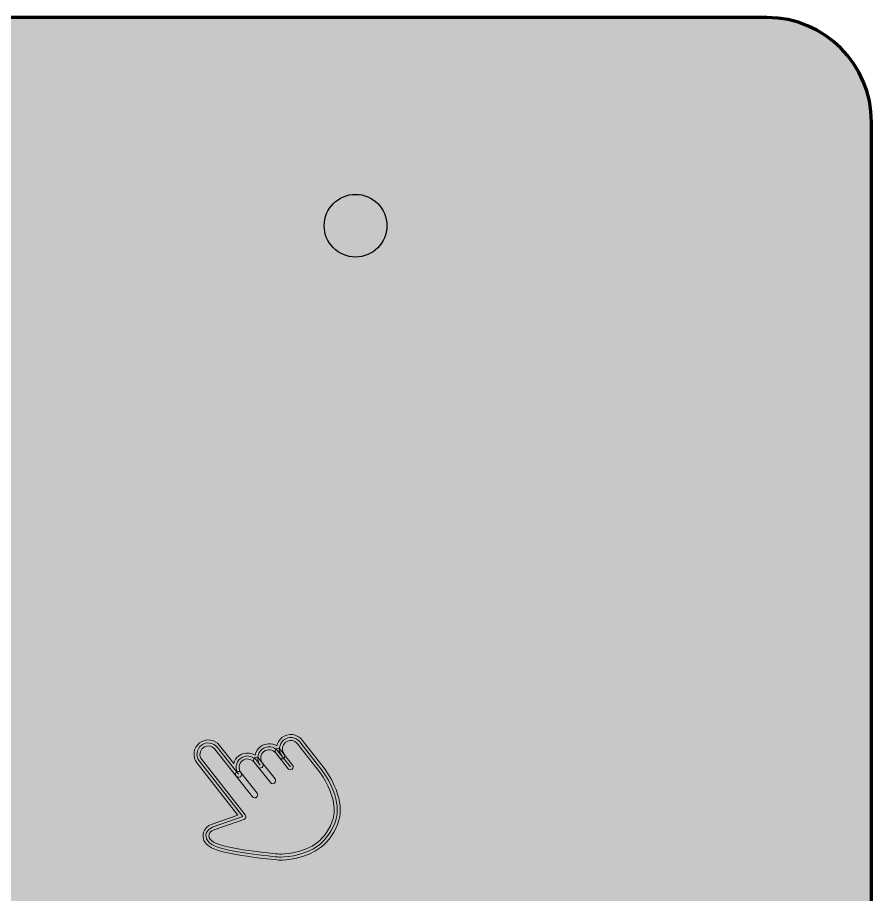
# Model space of a CAD drawing. Header units: millimetres. Extents: x -47 to 179, y -105 to -20.
# Drawn here: x 138.52 to 179.39, y -62.43 to -20.47 of the extents above; entities that cross this region are included whole.
import ezdxf

# ---------------------------------------------------------------- set-up
doc = ezdxf.new("R2010")
doc.units = ezdxf.units.MM
doc.header["$MEASUREMENT"] = 0
for name, color, linetype, lineweight in [('FUSTELLA', 7, 'Continuous', 0), ('Sfondo', 7, 'Continuous', 0), ('Simboli', 7, 'Continuous', 0)]:
    doc.layers.add(name, color=color, linetype=linetype, lineweight=lineweight)

# ---------------------------------------------------------------- blocks, each defined once
blk = doc.blocks.new('Block_5')
at = {"layer": 'Simboli', "true_color": 0x000000, "transparency": 33554687}
h = blk.add_hatch(color=18, dxfattribs=at)
h.dxf.hatch_style = 2
edge = h.paths.add_edge_path()
edge.add_spline(control_points=[(147.654, -55.324), (147.567, -55.324), (147.48, -55.351), (147.406, -55.409), (147.322, -55.475), (147.269, -55.57), (147.257, -55.677), (147.244, -55.784), (147.273, -55.888), (147.339, -55.972), (147.339, -55.972), (149.419, -58.618), (149.419, -58.618), (149.448, -58.655), (149.457, -58.703), (149.444, -58.747), (149.431, -58.791), (149.397, -58.827), (149.353, -58.841), (149.353, -58.841), (147.932, -59.332), (147.932, -59.332), (147.89, -59.347), (147.766, -59.407), (147.718, -59.492), (147.696, -59.53), (147.665, -59.607), (147.697, -59.701), (147.735, -59.813), (147.85, -59.911), (148.03, -59.987), (148.8, -60.308), (151.064, -60.501), (151.087, -60.503), (151.088, -60.503), (151.088, -60.503), (151.091, -60.503), (151.16, -60.503), (152.196, -60.497), (152.898, -59.925), (153.164, -59.707), (153.496, -59.295), (153.627, -58.791), (153.635, -58.766), (153.938, -57.925), (152.977, -56.565), (152.977, -56.565), (151.918, -55.218), (151.918, -55.218), (151.781, -55.044), (151.527, -55.014), (151.355, -55.151), (151.181, -55.288), (151.151, -55.539), (151.286, -55.713), (151.286, -55.713), (151.287, -55.714), (151.287, -55.714), (151.336, -55.776), (151.325, -55.866), (151.263, -55.915), (151.201, -55.963), (151.112, -55.952), (151.063, -55.891), (151.063, -55.891), (151.063, -55.891), (151.063, -55.891), (151.063, -55.891), (150.881, -55.659), (150.881, -55.659), (150.744, -55.486), (150.491, -55.454), (150.318, -55.592), (150.234, -55.657), (150.181, -55.753), (150.168, -55.859), (150.155, -55.966), (150.184, -56.071), (150.25, -56.155), (150.299, -56.217), (150.288, -56.307), (150.226, -56.355), (150.164, -56.404), (150.075, -56.393), (150.026, -56.331), (150.026, -56.331), (149.844, -56.1), (149.844, -56.1), (149.778, -56.016), (149.683, -55.963), (149.576, -55.951), (149.471, -55.937), (149.365, -55.967), (149.281, -56.033), (149.107, -56.169), (149.076, -56.422), (149.213, -56.596), (149.262, -56.658), (149.251, -56.748), (149.189, -56.797), (149.127, -56.845), (149.037, -56.834), (148.988, -56.773), (148.988, -56.773), (148.988, -56.772), (148.988, -56.772), (148.988, -56.772), (148.988, -56.772), (148.988, -56.772), (148.988, -56.772), (147.97, -55.476), (147.97, -55.476), (147.89, -55.376), (147.773, -55.324), (147.654, -55.324)], knot_values=[0, 0, 0, 0, 1, 1, 1, 2, 2, 2, 3, 3, 3, 4, 4, 4, 5, 5, 5, 6, 6, 6, 7, 7, 7, 8, 8, 8, 9, 9, 9, 10, 10, 10, 11, 11, 11, 12, 12, 12, 13, 13, 13, 14, 14, 14, 15, 15, 15, 16, 16, 16, 17, 17, 17, 18, 18, 18, 19, 19, 19, 20, 20, 20, 21, 21, 21, 22, 22, 22, 23, 23, 23, 24, 24, 24, 25, 25, 25, 26, 26, 26, 27, 27, 27, 28, 28, 28, 29, 29, 29, 30, 30, 30, 31, 31, 31, 32, 32, 32, 33, 33, 33, 34, 34, 34, 35, 35, 35, 36, 36, 36, 37, 37, 37, 38, 38, 38, 38], degree=3, periodic=0)
edge = h.paths.add_edge_path()
edge.add_spline(control_points=[(151.096, -60.788), (151.084, -60.788), (151.076, -60.788), (151.072, -60.788), (150.969, -60.78), (148.731, -60.589), (147.92, -60.25), (147.594, -60.114), (147.472, -59.927), (147.426, -59.793), (147.376, -59.645), (147.392, -59.488), (147.47, -59.351), (147.579, -59.159), (147.812, -59.072), (147.838, -59.062), (147.838, -59.062), (149.07, -58.637), (149.07, -58.637), (149.07, -58.637), (147.114, -56.149), (147.114, -56.149), (146.88, -55.851), (146.932, -55.418), (147.23, -55.184), (147.527, -54.95), (147.96, -55.002), (148.194, -55.3), (148.194, -55.3), (148.869, -56.158), (148.869, -56.158), (148.908, -56.02), (148.99, -55.898), (149.104, -55.808), (149.248, -55.695), (149.426, -55.645), (149.61, -55.667), (149.713, -55.679), (149.809, -55.714), (149.894, -55.767), (149.926, -55.608), (150.013, -55.468), (150.141, -55.367), (150.376, -55.183), (150.692, -55.176), (150.931, -55.325), (150.963, -55.173), (151.046, -55.03), (151.178, -54.926), (151.322, -54.814), (151.5, -54.762), (151.684, -54.785), (151.866, -54.807), (152.029, -54.898), (152.142, -55.042), (152.142, -55.042), (153.204, -56.391), (153.204, -56.391), (153.205, -56.394), (153.207, -56.395), (153.208, -56.397), (154.27, -57.897), (153.914, -58.84), (153.898, -58.879), (153.755, -59.434), (153.38, -59.9), (153.078, -60.146), (152.323, -60.761), (151.273, -60.788), (151.096, -60.788)], knot_values=[0, 0, 0, 0, 1, 1, 1, 2, 2, 2, 3, 3, 3, 4, 4, 4, 5, 5, 5, 6, 6, 6, 7, 7, 7, 8, 8, 8, 9, 9, 9, 10, 10, 10, 11, 11, 11, 12, 12, 12, 13, 13, 13, 14, 14, 14, 15, 15, 15, 16, 16, 16, 17, 17, 17, 18, 18, 18, 19, 19, 19, 20, 20, 20, 21, 21, 21, 22, 22, 22, 23, 23, 23, 23], degree=3, periodic=0)
at = {"layer": 'Simboli', "true_color": 0xc8c8c8, "transparency": 33554687}
h = blk.add_hatch(color=9, dxfattribs=at)
h.dxf.hatch_style = 2
edge = h.paths.add_edge_path()
edge.add_spline(control_points=[(153.091, -56.48), (153.091, -56.48), (152.03, -55.13), (152.03, -55.13), (151.845, -54.895), (151.501, -54.854), (151.266, -55.039), (151.031, -55.223), (150.99, -55.567), (151.175, -55.802), (151.175, -55.802), (150.993, -55.571), (150.993, -55.571), (150.808, -55.336), (150.464, -55.295), (150.229, -55.479), (149.994, -55.664), (149.953, -56.008), (150.138, -56.243), (150.138, -56.243), (149.956, -56.012), (149.956, -56.012), (149.771, -55.777), (149.427, -55.736), (149.192, -55.92), (148.957, -56.105), (148.916, -56.449), (149.101, -56.684), (149.101, -56.684), (148.082, -55.388), (148.082, -55.388), (147.897, -55.153), (147.553, -55.112), (147.318, -55.297), (147.318, -55.297), (147.318, -55.297), (147.318, -55.297), (147.083, -55.482), (147.042, -55.825), (147.227, -56.061), (147.227, -56.061), (149.307, -58.706), (149.307, -58.706), (149.307, -58.706), (147.886, -59.197), (147.886, -59.197), (147.886, -59.197), (147.68, -59.27), (147.594, -59.421), (147.481, -59.62), (147.521, -59.929), (147.975, -60.119), (148.774, -60.452), (151.075, -60.645), (151.075, -60.645), (151.075, -60.645), (152.211, -60.669), (152.988, -60.035), (153.29, -59.789), (153.631, -59.344), (153.765, -58.826), (153.765, -58.826), (154.121, -57.933), (153.091, -56.48)], knot_values=[0, 0, 0, 0, 1, 1, 1, 2, 2, 2, 3, 3, 3, 4, 4, 4, 5, 5, 5, 6, 6, 6, 7, 7, 7, 8, 8, 8, 9, 9, 9, 10, 10, 10, 11, 11, 11, 12, 12, 12, 13, 13, 13, 14, 14, 14, 15, 15, 15, 16, 16, 16, 17, 17, 17, 18, 18, 18, 19, 19, 19, 20, 20, 20, 21, 21, 21, 21], degree=3, periodic=0)
at = {"layer": 'Simboli'}
for points, knots in [([(151.096, -60.788), (151.084, -60.788), (151.076, -60.788), (151.072, -60.788), (150.969, -60.78), (148.731, -60.589), (147.92, -60.25), (147.594, -60.114), (147.472, -59.927), (147.426, -59.793), (147.376, -59.645), (147.392, -59.488), (147.47, -59.351), (147.579, -59.159), (147.812, -59.072), (147.838, -59.062), (147.838, -59.062), (149.07, -58.637), (149.07, -58.637), (149.07, -58.637), (147.114, -56.149), (147.114, -56.149), (146.88, -55.851), (146.932, -55.418), (147.23, -55.184), (147.527, -54.95), (147.96, -55.002), (148.194, -55.3), (148.194, -55.3), (148.869, -56.158), (148.869, -56.158), (148.908, -56.02), (148.99, -55.898), (149.104, -55.808), (149.248, -55.695), (149.426, -55.645), (149.61, -55.667), (149.713, -55.679), (149.809, -55.714), (149.894, -55.767), (149.926, -55.608), (150.013, -55.468), (150.141, -55.367), (150.376, -55.183), (150.692, -55.176), (150.931, -55.325), (150.963, -55.173), (151.046, -55.03), (151.178, -54.926), (151.322, -54.814), (151.5, -54.762), (151.684, -54.785), (151.866, -54.807), (152.029, -54.898), (152.142, -55.042), (152.142, -55.042), (153.204, -56.391), (153.204, -56.391), (153.205, -56.394), (153.207, -56.395), (153.208, -56.397), (154.27, -57.897), (153.914, -58.84), (153.898, -58.879), (153.755, -59.434), (153.38, -59.9), (153.078, -60.146), (152.323, -60.761), (151.273, -60.788), (151.096, -60.788)], [0, 0, 0, 0, 1, 1, 1, 2, 2, 2, 3, 3, 3, 4, 4, 4, 5, 5, 5, 6, 6, 6, 7, 7, 7, 8, 8, 8, 9, 9, 9, 10, 10, 10, 11, 11, 11, 12, 12, 12, 13, 13, 13, 14, 14, 14, 15, 15, 15, 16, 16, 16, 17, 17, 17, 18, 18, 18, 19, 19, 19, 20, 20, 20, 21, 21, 21, 22, 22, 22, 23, 23, 23, 23]), ([(153.091, -56.48), (153.091, -56.48), (152.03, -55.13), (152.03, -55.13), (151.845, -54.895), (151.501, -54.854), (151.266, -55.039), (151.031, -55.223), (150.99, -55.567), (151.175, -55.802), (151.175, -55.802), (150.993, -55.571), (150.993, -55.571), (150.808, -55.336), (150.464, -55.295), (150.229, -55.479), (149.994, -55.664), (149.953, -56.008), (150.138, -56.243), (150.138, -56.243), (149.956, -56.012), (149.956, -56.012), (149.771, -55.777), (149.427, -55.736), (149.192, -55.92), (148.957, -56.105), (148.916, -56.449), (149.101, -56.684), (149.101, -56.684), (148.082, -55.388), (148.082, -55.388), (147.897, -55.153), (147.553, -55.112), (147.318, -55.297), (147.318, -55.297), (147.318, -55.297), (147.318, -55.297), (147.083, -55.482), (147.042, -55.825), (147.227, -56.061), (147.227, -56.061), (149.307, -58.706), (149.307, -58.706), (149.307, -58.706), (147.886, -59.197), (147.886, -59.197), (147.886, -59.197), (147.68, -59.27), (147.594, -59.421), (147.481, -59.62), (147.521, -59.929), (147.975, -60.119), (148.774, -60.452), (151.075, -60.645), (151.075, -60.645), (151.075, -60.645), (152.211, -60.669), (152.988, -60.035), (153.29, -59.789), (153.631, -59.344), (153.765, -58.826), (153.765, -58.826), (154.121, -57.933), (153.091, -56.48)], [0, 0, 0, 0, 1, 1, 1, 2, 2, 2, 3, 3, 3, 4, 4, 4, 5, 5, 5, 6, 6, 6, 7, 7, 7, 8, 8, 8, 9, 9, 9, 10, 10, 10, 11, 11, 11, 12, 12, 12, 13, 13, 13, 14, 14, 14, 15, 15, 15, 16, 16, 16, 17, 17, 17, 18, 18, 18, 19, 19, 19, 20, 20, 20, 21, 21, 21, 21]), ([(147.654, -55.324), (147.567, -55.324), (147.48, -55.351), (147.406, -55.409), (147.322, -55.475), (147.269, -55.57), (147.257, -55.677), (147.244, -55.784), (147.273, -55.888), (147.339, -55.972), (147.339, -55.972), (149.419, -58.618), (149.419, -58.618), (149.448, -58.655), (149.457, -58.703), (149.444, -58.747), (149.431, -58.791), (149.397, -58.827), (149.353, -58.841), (149.353, -58.841), (147.932, -59.332), (147.932, -59.332), (147.89, -59.347), (147.766, -59.407), (147.718, -59.492), (147.696, -59.53), (147.665, -59.607), (147.697, -59.701), (147.735, -59.813), (147.85, -59.911), (148.03, -59.987), (148.8, -60.308), (151.064, -60.501), (151.087, -60.503), (151.088, -60.503), (151.088, -60.503), (151.091, -60.503), (151.16, -60.503), (152.196, -60.497), (152.898, -59.925), (153.164, -59.707), (153.496, -59.295), (153.627, -58.791), (153.635, -58.766), (153.938, -57.925), (152.977, -56.565), (152.977, -56.565), (151.918, -55.218), (151.918, -55.218), (151.781, -55.044), (151.527, -55.014), (151.355, -55.151), (151.181, -55.288), (151.151, -55.539), (151.286, -55.713), (151.286, -55.713), (151.287, -55.714), (151.287, -55.714), (151.336, -55.776), (151.325, -55.866), (151.263, -55.915), (151.201, -55.963), (151.112, -55.952), (151.063, -55.891), (151.063, -55.891), (151.063, -55.891), (151.063, -55.891), (151.063, -55.891), (150.881, -55.659), (150.881, -55.659), (150.744, -55.486), (150.491, -55.454), (150.318, -55.592), (150.234, -55.657), (150.181, -55.753), (150.168, -55.859), (150.155, -55.966), (150.184, -56.071), (150.25, -56.155), (150.299, -56.217), (150.288, -56.307), (150.226, -56.355), (150.164, -56.404), (150.075, -56.393), (150.026, -56.331), (150.026, -56.331), (149.844, -56.1), (149.844, -56.1), (149.778, -56.016), (149.683, -55.963), (149.576, -55.951), (149.471, -55.937), (149.365, -55.967), (149.281, -56.033), (149.107, -56.169), (149.076, -56.422), (149.213, -56.596), (149.262, -56.658), (149.251, -56.748), (149.189, -56.797), (149.127, -56.845), (149.037, -56.834), (148.988, -56.773), (148.988, -56.773), (148.988, -56.772), (148.988, -56.772), (148.988, -56.772), (148.988, -56.772), (148.988, -56.772), (148.988, -56.772), (147.97, -55.476), (147.97, -55.476), (147.89, -55.376), (147.773, -55.324), (147.654, -55.324)], [0, 0, 0, 0, 1, 1, 1, 2, 2, 2, 3, 3, 3, 4, 4, 4, 5, 5, 5, 6, 6, 6, 7, 7, 7, 8, 8, 8, 9, 9, 9, 10, 10, 10, 11, 11, 11, 12, 12, 12, 13, 13, 13, 14, 14, 14, 15, 15, 15, 16, 16, 16, 17, 17, 17, 18, 18, 18, 19, 19, 19, 20, 20, 20, 21, 21, 21, 22, 22, 22, 23, 23, 23, 24, 24, 24, 25, 25, 25, 26, 26, 26, 27, 27, 27, 28, 28, 28, 29, 29, 29, 30, 30, 30, 31, 31, 31, 32, 32, 32, 33, 33, 33, 34, 34, 34, 35, 35, 35, 36, 36, 36, 37, 37, 37, 38, 38, 38, 38])]:
    blk.add_open_spline(points, degree=3, knots=knots, dxfattribs=at)
blk = doc.blocks.new('Block_6')
at = {"layer": 'Simboli', "true_color": 0x000000, "transparency": 33554687}
h = blk.add_hatch(color=18, dxfattribs=at)
h.dxf.hatch_style = 2
edge = h.paths.add_edge_path()
edge.add_spline(control_points=[(151.58, -56.468), (151.539, -56.468), (151.498, -56.449), (151.471, -56.415), (151.471, -56.415), (150.879, -55.661), (150.879, -55.661), (150.831, -55.6), (150.842, -55.513), (150.902, -55.465), (150.963, -55.418), (151.05, -55.429), (151.097, -55.489), (151.097, -55.489), (151.689, -56.242), (151.689, -56.242), (151.737, -56.303), (151.726, -56.39), (151.666, -56.438), (151.641, -56.458), (151.61, -56.468), (151.58, -56.468)], knot_values=[0, 0, 0, 0, 1, 1, 1, 2, 2, 2, 3, 3, 3, 4, 4, 4, 5, 5, 5, 6, 6, 6, 7, 7, 7, 7], degree=3, periodic=0)
at = {"layer": 'Simboli'}
blk.add_line((150.988, -55.575), (151.58, -56.328), dxfattribs=at)
blk.add_open_spline([(151.58, -56.468), (151.539, -56.468), (151.498, -56.449), (151.471, -56.415), (151.471, -56.415), (150.879, -55.661), (150.879, -55.661), (150.831, -55.6), (150.842, -55.513), (150.902, -55.465), (150.963, -55.418), (151.05, -55.429), (151.097, -55.489), (151.097, -55.489), (151.689, -56.242), (151.689, -56.242), (151.737, -56.303), (151.726, -56.39), (151.666, -56.438), (151.641, -56.458), (151.61, -56.468), (151.58, -56.468)], degree=3, knots=[0, 0, 0, 0, 1, 1, 1, 2, 2, 2, 3, 3, 3, 4, 4, 4, 5, 5, 5, 6, 6, 6, 7, 7, 7, 7], dxfattribs=at)
blk = doc.blocks.new('Block_4')
at = {"layer": 'Simboli', "true_color": 0x000000, "transparency": 33554687}
h = blk.add_hatch(color=18, dxfattribs=at)
h.dxf.hatch_style = 2
edge = h.paths.add_edge_path()
edge.add_spline(control_points=[(150.735, -57.135), (150.693, -57.135), (150.651, -57.116), (150.623, -57.081), (150.623, -57.081), (149.849, -56.096), (149.849, -56.096), (149.8, -56.034), (149.811, -55.945), (149.872, -55.896), (149.934, -55.848), (150.024, -55.858), (150.073, -55.92), (150.073, -55.92), (150.847, -56.904), (150.847, -56.904), (150.896, -56.966), (150.885, -57.056), (150.823, -57.105), (150.797, -57.125), (150.766, -57.135), (150.735, -57.135)], knot_values=[0, 0, 0, 0, 1, 1, 1, 2, 2, 2, 3, 3, 3, 4, 4, 4, 5, 5, 5, 6, 6, 6, 7, 7, 7, 7], degree=3, periodic=0)
h = blk.add_hatch(color=18, dxfattribs=at)
h.dxf.hatch_style = 2
edge = h.paths.add_edge_path()
edge.add_spline(control_points=[(149.875, -57.811), (149.832, -57.811), (149.791, -57.793), (149.762, -57.757), (149.762, -57.757), (148.988, -56.773), (148.988, -56.773), (148.94, -56.71), (148.95, -56.621), (149.012, -56.572), (149.074, -56.523), (149.164, -56.534), (149.213, -56.596), (149.213, -56.596), (149.987, -57.58), (149.987, -57.58), (150.036, -57.643), (150.025, -57.732), (149.963, -57.781), (149.937, -57.801), (149.906, -57.811), (149.875, -57.811)], knot_values=[0, 0, 0, 0, 1, 1, 1, 2, 2, 2, 3, 3, 3, 4, 4, 4, 5, 5, 5, 6, 6, 6, 7, 7, 7, 7], degree=3, periodic=0)
at = {"layer": 'Simboli'}
for points in [[(150.735, -57.135), (150.693, -57.135), (150.651, -57.116), (150.623, -57.081), (150.623, -57.081), (149.849, -56.096), (149.849, -56.096), (149.8, -56.034), (149.811, -55.945), (149.872, -55.896), (149.934, -55.848), (150.024, -55.858), (150.073, -55.92), (150.073, -55.92), (150.847, -56.904), (150.847, -56.904), (150.896, -56.966), (150.885, -57.056), (150.823, -57.105), (150.797, -57.125), (150.766, -57.135), (150.735, -57.135)], [(149.875, -57.811), (149.832, -57.811), (149.791, -57.793), (149.762, -57.757), (149.762, -57.757), (148.988, -56.773), (148.988, -56.773), (148.94, -56.71), (148.95, -56.621), (149.012, -56.572), (149.074, -56.523), (149.164, -56.534), (149.213, -56.596), (149.213, -56.596), (149.987, -57.58), (149.987, -57.58), (150.036, -57.643), (150.025, -57.732), (149.963, -57.781), (149.937, -57.801), (149.906, -57.811), (149.875, -57.811)]]:
    blk.add_open_spline(points, degree=3, knots=[0, 0, 0, 0, 1, 1, 1, 2, 2, 2, 3, 3, 3, 4, 4, 4, 5, 5, 5, 6, 6, 6, 7, 7, 7, 7], dxfattribs=at)
for name in ['Block_5', 'Block_6']:
    blk.add_blockref(name, (0, 0), dxfattribs=at)

msp = doc.modelspace()

# ---------------------------------------------------------------- hatches: boundary and pattern name
at = {"layer": 'Sfondo', "true_color": 0x1d252c, "transparency": 33554687}
h = msp.add_hatch(color=250, dxfattribs=at)
h.dxf.hatch_style = 2
edge = h.paths.add_edge_path()
edge.add_spline(control_points=[(174.39, -105.471), (174.39, -105.471), (-41.61, -105.471), (-41.61, -105.471), (-44.372, -105.471), (-46.61, -103.232), (-46.61, -100.471), (-46.61, -100.471), (-46.61, -25.471), (-46.61, -25.471), (-46.61, -22.709), (-44.372, -20.471), (-41.61, -20.471), (-41.61, -20.471), (174.39, -20.471), (174.39, -20.471), (177.151, -20.471), (179.39, -22.709), (179.39, -25.471), (179.39, -25.471), (179.39, -100.471), (179.39, -100.471), (179.39, -103.232), (177.151, -105.471), (174.39, -105.471)], knot_values=[0, 0, 0, 0, 1, 1, 1, 2, 2, 2, 3, 3, 3, 4, 4, 4, 5, 5, 5, 6, 6, 6, 7, 7, 7, 8, 8, 8, 8], degree=3, periodic=0)

# ---------------------------------------------------------------- linework, layer by layer
at = {"layer": 'FUSTELLA', "color": 30, "lineweight": 30, "true_color": 0xec672d}
msp.add_circle((154.7, -30.431), 1.5, dxfattribs=at)
at = {"layer": 'FUSTELLA', "color": 30, "lineweight": 70, "true_color": 0xec672d}
msp.add_open_spline([(174.39, -105.471), (174.39, -105.471), (-41.61, -105.471), (-41.61, -105.471), (-44.372, -105.471), (-46.61, -103.232), (-46.61, -100.471), (-46.61, -100.471), (-46.61, -25.471), (-46.61, -25.471), (-46.61, -22.709), (-44.372, -20.471), (-41.61, -20.471), (-41.61, -20.471), (174.39, -20.471), (174.39, -20.471), (177.151, -20.471), (179.39, -22.709), (179.39, -25.471), (179.39, -25.471), (179.39, -100.471), (179.39, -100.471), (179.39, -103.232), (177.151, -105.471), (174.39, -105.471)], degree=3, knots=[0, 0, 0, 0, 1, 1, 1, 2, 2, 2, 3, 3, 3, 4, 4, 4, 5, 5, 5, 6, 6, 6, 7, 7, 7, 8, 8, 8, 8], dxfattribs=at)
at = {"layer": 'Sfondo', "color": 30, "lineweight": 35, "true_color": 0xec672d}
msp.add_open_spline([(174.39, -105.471), (174.39, -105.471), (-41.61, -105.471), (-41.61, -105.471), (-44.372, -105.471), (-46.61, -103.232), (-46.61, -100.471), (-46.61, -100.471), (-46.61, -25.471), (-46.61, -25.471), (-46.61, -22.709), (-44.372, -20.471), (-41.61, -20.471), (-41.61, -20.471), (174.39, -20.471), (174.39, -20.471), (177.151, -20.471), (179.39, -22.709), (179.39, -25.471), (179.39, -25.471), (179.39, -100.471), (179.39, -100.471), (179.39, -103.232), (177.151, -105.471), (174.39, -105.471)], degree=3, knots=[0, 0, 0, 0, 1, 1, 1, 2, 2, 2, 3, 3, 3, 4, 4, 4, 5, 5, 5, 6, 6, 6, 7, 7, 7, 8, 8, 8, 8], dxfattribs=at)

# ---------------------------------------------------------------- block references
at = {"layer": 'Simboli'}
msp.add_blockref('Block_4', (0, 0), dxfattribs=at)

doc.saveas('drawing.dxf')
